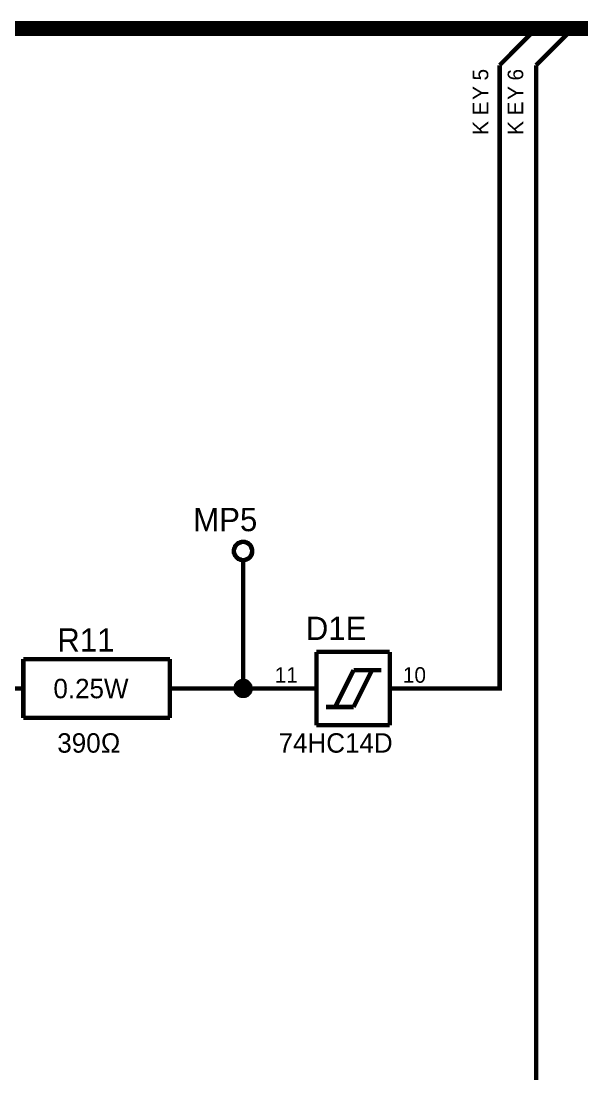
# Model space of a CAD drawing. Header units: millimetres. Extents: x 0 to 420, y 0 to 297.
# Drawn here: x 279.8 to 318.1, y 108.7 to 180.5 of the extents above; entities that cross this region are included whole.
import ezdxf

# ---------------------------------------------------------------- set-up
doc = ezdxf.new("R2010")
doc.units = ezdxf.units.MM
doc.layers.add('Sheet', color=255, linetype='Continuous')

msp = doc.modelspace()

# ---------------------------------------------------------------- linework, layer by layer
at = {"layer": 'Sheet'}
for points, const_width in [([(364.935, 117.485), (364.935, 179.995), (30.09, 179.995)], 1.016), ([(312.468, 177.495), (314.95, 179.995)], 0.3), ([(314.95, 177.495), (317.45, 179.995)], 0.3), ([(307.469, 134.988), (312.468, 134.988), (312.468, 177.495)], 0.3), ([(312.468, 77.496), (314.95, 77.496), (314.95, 177.495)], 0.3), ([(294.344, 144.36), (294.344, 144.393), (294.344, 144.427), (294.344, 144.46), (294.361, 144.493), (294.361, 144.526), (294.377, 144.542), (294.377, 144.576), (294.394, 144.609), (294.41, 144.625), (294.427, 144.658), (294.427, 144.691), (294.444, 144.708), (294.477, 144.741), (294.493, 144.758), (294.51, 144.791), (294.526, 144.807), (294.543, 144.824), (294.576, 144.84), (294.593, 144.857), (294.626, 144.89), (294.642, 144.907), (294.675, 144.907), (294.708, 144.923), (294.725, 144.94), (294.758, 144.956), (294.791, 144.956), (294.808, 144.973), (294.841, 144.973), (294.874, 144.99), (294.907, 144.99), (294.94, 144.99), (294.973, 144.99)], 0.3), ([(294.973, 144.99), (294.94, 144.99), (294.907, 144.99), (294.874, 144.99), (294.841, 144.973), (294.808, 144.973), (294.791, 144.956), (294.758, 144.956), (294.725, 144.94), (294.708, 144.923), (294.675, 144.907), (294.642, 144.907), (294.626, 144.89), (294.593, 144.857), (294.576, 144.84), (294.543, 144.824), (294.526, 144.807), (294.51, 144.791), (294.493, 144.758), (294.477, 144.741), (294.444, 144.708), (294.427, 144.691), (294.427, 144.658), (294.41, 144.625), (294.394, 144.609), (294.377, 144.576), (294.377, 144.542), (294.361, 144.526), (294.361, 144.493), (294.344, 144.46), (294.344, 144.427), (294.344, 144.393), (294.344, 144.36)], 0.3), ([(294.973, 144.99), (294.973, 144.99)], 0.3), ([(294.973, 144.99), (295.006, 144.99), (295.039, 144.99), (295.073, 144.99), (295.106, 144.973), (295.122, 144.973), (295.155, 144.956), (295.188, 144.956), (295.221, 144.94), (295.238, 144.923), (295.271, 144.907), (295.288, 144.907), (295.321, 144.89), (295.337, 144.857), (295.37, 144.84), (295.387, 144.824), (295.404, 144.807), (295.437, 144.791), (295.453, 144.758), (295.47, 144.741), (295.486, 144.708), (295.503, 144.691), (295.519, 144.658), (295.519, 144.625), (295.536, 144.609), (295.552, 144.576), (295.552, 144.542), (295.569, 144.526), (295.569, 144.493), (295.586, 144.46), (295.586, 144.427), (295.586, 144.393), (295.586, 144.36)], 0.3), ([(295.586, 144.36), (295.586, 144.393), (295.586, 144.427), (295.586, 144.46), (295.569, 144.493), (295.569, 144.526), (295.552, 144.542), (295.552, 144.576), (295.536, 144.609), (295.519, 144.625), (295.519, 144.658), (295.503, 144.691), (295.486, 144.708), (295.47, 144.741), (295.453, 144.758), (295.437, 144.791), (295.404, 144.807), (295.387, 144.824), (295.37, 144.84), (295.337, 144.857), (295.321, 144.89), (295.288, 144.907), (295.271, 144.907), (295.238, 144.923), (295.221, 144.94), (295.188, 144.956), (295.155, 144.956), (295.122, 144.973), (295.106, 144.973), (295.073, 144.99), (295.039, 144.99), (295.006, 144.99), (294.973, 144.99)], 0.3), ([(294.973, 143.748), (294.94, 143.748), (294.907, 143.748), (294.874, 143.748), (294.841, 143.764), (294.808, 143.764), (294.791, 143.781), (294.758, 143.781), (294.725, 143.797), (294.708, 143.814), (294.675, 143.83), (294.642, 143.83), (294.626, 143.847), (294.593, 143.864), (294.576, 143.897), (294.543, 143.913), (294.526, 143.93), (294.51, 143.946), (294.493, 143.979), (294.477, 143.996), (294.444, 144.029), (294.427, 144.046), (294.427, 144.079), (294.41, 144.095), (294.394, 144.128), (294.377, 144.145), (294.377, 144.178), (294.361, 144.211), (294.361, 144.244), (294.344, 144.261), (294.344, 144.294), (294.344, 144.327), (294.344, 144.36)], 0.3), ([(294.344, 144.36), (294.344, 144.36)], 0.3), ([(294.344, 144.36), (294.344, 144.327), (294.344, 144.294), (294.344, 144.261), (294.361, 144.244), (294.361, 144.211), (294.377, 144.178), (294.377, 144.145), (294.394, 144.128), (294.41, 144.095), (294.427, 144.079), (294.427, 144.046), (294.444, 144.029), (294.477, 143.996), (294.493, 143.979), (294.51, 143.946), (294.526, 143.93), (294.543, 143.913), (294.576, 143.897), (294.593, 143.864), (294.626, 143.847), (294.642, 143.83), (294.675, 143.83), (294.708, 143.814), (294.725, 143.797), (294.758, 143.781), (294.791, 143.781), (294.808, 143.764), (294.841, 143.764), (294.874, 143.748), (294.907, 143.748), (294.94, 143.748), (294.973, 143.748)], 0.3), ([(295.586, 144.36), (295.586, 144.327), (295.586, 144.294), (295.586, 144.261), (295.569, 144.244), (295.569, 144.211), (295.552, 144.178), (295.552, 144.145), (295.536, 144.128), (295.519, 144.095), (295.519, 144.079), (295.503, 144.046), (295.486, 144.029), (295.47, 143.996), (295.453, 143.979), (295.437, 143.946), (295.404, 143.93), (295.387, 143.913), (295.37, 143.897), (295.337, 143.864), (295.321, 143.847), (295.288, 143.83), (295.271, 143.83), (295.238, 143.814), (295.221, 143.797), (295.188, 143.781), (295.155, 143.781), (295.122, 143.764), (295.106, 143.764), (295.073, 143.748), (295.039, 143.748), (295.006, 143.748), (294.973, 143.748)], 0.3), ([(294.973, 143.748), (295.006, 143.748), (295.039, 143.748), (295.073, 143.748), (295.106, 143.764), (295.122, 143.764), (295.155, 143.781), (295.188, 143.781), (295.221, 143.797), (295.238, 143.814), (295.271, 143.83), (295.288, 143.83), (295.321, 143.847), (295.337, 143.864), (295.37, 143.897), (295.387, 143.913), (295.404, 143.93), (295.437, 143.946), (295.453, 143.979), (295.47, 143.996), (295.486, 144.029), (295.503, 144.046), (295.519, 144.079), (295.519, 144.095), (295.536, 144.128), (295.552, 144.145), (295.552, 144.178), (295.569, 144.211), (295.569, 144.244), (295.586, 144.261), (295.586, 144.294), (295.586, 144.327), (295.586, 144.36)], 0.3), ([(295.586, 144.36), (295.586, 144.36), (295.586, 144.36), (295.586, 144.36), (295.586, 144.36), (295.586, 144.36), (295.586, 144.36), (295.586, 144.36), (295.586, 144.36), (295.586, 144.36), (295.586, 144.36), (295.586, 144.36), (295.586, 144.36), (295.586, 144.36), (295.586, 144.36), (295.586, 144.36), (295.586, 144.36), (295.586, 144.36), (295.586, 144.36), (295.586, 144.36), (295.586, 144.36), (295.586, 144.36), (295.586, 144.36), (295.586, 144.36), (295.586, 144.36), (295.586, 144.36), (295.586, 144.36), (295.586, 144.36), (295.586, 144.36), (295.586, 144.36), (295.586, 144.36), (295.586, 144.36), (295.586, 144.36)], 0.3), ([(295.586, 144.36), (295.586, 144.36)], 0.3), ([(294.973, 143.748), (294.973, 142.489)], 0.3), ([(294.973, 143.748), (294.973, 143.748)], 0.3), ([(294.973, 142.489), (294.973, 134.988)], 0.3), ([(279.978, 136.992), (279.978, 132.984)], 0.3), ([(279.978, 136.992), (289.975, 136.992)], 0.3), ([(289.975, 136.992), (289.975, 132.984)], 0.3), ([(299.972, 137.488), (304.97, 137.488)], 0.3), ([(299.972, 132.488), (299.972, 137.488)], 0.3), ([(304.97, 137.488), (304.97, 132.488)], 0.3), ([(301.246, 133.729), (302.504, 136.246)], 0.3), ([(302.504, 136.246), (304.391, 136.246)], 0.3), ([(302.504, 133.729), (303.762, 136.246)], 0.3), ([(279.978, 134.988), (277.479, 134.988)], 0.3), ([(289.975, 134.988), (292.474, 134.988)], 0.3), ([(292.474, 134.988), (294.973, 134.988), (297.472, 134.988)], 0.3), ([(294.46, 134.988), (294.46, 135.021), (294.46, 135.038), (294.46, 135.071), (294.477, 135.087), (294.477, 135.12), (294.477, 135.137), (294.493, 135.17), (294.493, 135.187), (294.51, 135.203), (294.526, 135.236), (294.543, 135.253), (294.543, 135.269), (294.559, 135.286), (294.576, 135.319), (294.593, 135.336), (294.609, 135.352), (294.626, 135.369), (294.642, 135.385), (294.675, 135.402), (294.692, 135.418), (294.708, 135.418), (294.725, 135.435), (294.758, 135.452), (294.775, 135.468), (294.791, 135.468), (294.824, 135.485), (294.841, 135.485), (294.874, 135.485), (294.89, 135.501), (294.924, 135.501), (294.94, 135.501), (294.973, 135.501)], 0.3), ([(294.46, 134.988), (294.46, 135.021), (294.46, 135.038), (294.46, 135.071), (294.477, 135.087), (294.477, 135.12), (294.477, 135.137), (294.493, 135.17), (294.493, 135.187), (294.51, 135.203), (294.526, 135.236), (294.543, 135.253), (294.543, 135.269), (294.559, 135.286), (294.576, 135.319), (294.593, 135.336), (294.609, 135.352), (294.626, 135.369), (294.642, 135.385), (294.675, 135.402), (294.692, 135.418), (294.708, 135.418), (294.725, 135.435), (294.758, 135.452), (294.775, 135.468), (294.791, 135.468), (294.824, 135.485), (294.841, 135.485), (294.874, 135.485), (294.89, 135.501), (294.924, 135.501), (294.94, 135.501), (294.973, 135.501)], 0.3), ([(294.46, 134.988), (294.46, 135.021), (294.46, 135.038), (294.46, 135.071), (294.477, 135.087), (294.477, 135.12), (294.477, 135.137), (294.493, 135.17), (294.493, 135.187), (294.51, 135.203), (294.526, 135.236), (294.543, 135.253), (294.543, 135.269), (294.559, 135.286), (294.576, 135.319), (294.593, 135.336), (294.609, 135.352), (294.626, 135.369), (294.642, 135.385), (294.675, 135.402), (294.692, 135.418), (294.708, 135.418), (294.725, 135.435), (294.758, 135.452), (294.775, 135.468), (294.791, 135.468), (294.824, 135.485), (294.841, 135.485), (294.874, 135.485), (294.89, 135.501), (294.924, 135.501), (294.94, 135.501), (294.973, 135.501)], 0.3), ([(294.46, 134.988), (294.46, 135.021), (294.46, 135.038), (294.46, 135.071), (294.477, 135.087), (294.477, 135.12), (294.477, 135.137), (294.493, 135.17), (294.493, 135.187), (294.51, 135.203), (294.526, 135.236), (294.543, 135.253), (294.543, 135.269), (294.559, 135.286), (294.576, 135.319), (294.593, 135.336), (294.609, 135.352), (294.626, 135.369), (294.642, 135.385), (294.675, 135.402), (294.692, 135.418), (294.708, 135.418), (294.725, 135.435), (294.758, 135.452), (294.775, 135.468), (294.791, 135.468), (294.824, 135.485), (294.841, 135.485), (294.874, 135.485), (294.89, 135.501), (294.924, 135.501), (294.94, 135.501), (294.973, 135.501)], 0.3), ([(294.973, 134.491), (294.94, 134.491), (294.924, 134.491), (294.89, 134.491), (294.874, 134.508), (294.841, 134.508), (294.824, 134.508), (294.791, 134.524), (294.775, 134.524), (294.758, 134.541), (294.725, 134.557), (294.708, 134.557), (294.692, 134.574), (294.675, 134.591), (294.642, 134.607), (294.626, 134.624), (294.609, 134.64), (294.593, 134.657), (294.576, 134.673), (294.559, 134.69), (294.543, 134.706), (294.543, 134.723), (294.526, 134.756), (294.51, 134.773), (294.493, 134.789), (294.493, 134.822), (294.477, 134.839), (294.477, 134.855), (294.477, 134.889), (294.46, 134.905), (294.46, 134.938), (294.46, 134.955), (294.46, 134.988)], 0.3), ([(294.46, 134.988), (294.46, 134.988)], 0.3), ([(294.973, 134.491), (294.94, 134.491), (294.924, 134.491), (294.89, 134.491), (294.874, 134.508), (294.841, 134.508), (294.824, 134.508), (294.791, 134.524), (294.775, 134.524), (294.758, 134.541), (294.725, 134.557), (294.708, 134.557), (294.692, 134.574), (294.675, 134.591), (294.642, 134.607), (294.626, 134.624), (294.609, 134.64), (294.593, 134.657), (294.576, 134.673), (294.559, 134.69), (294.543, 134.706), (294.543, 134.723), (294.526, 134.756), (294.51, 134.773), (294.493, 134.789), (294.493, 134.822), (294.477, 134.839), (294.477, 134.855), (294.477, 134.889), (294.46, 134.905), (294.46, 134.938), (294.46, 134.955), (294.46, 134.988)], 0.3), ([(294.46, 134.988), (294.46, 134.988)], 0.3), ([(294.973, 134.491), (294.94, 134.491), (294.924, 134.491), (294.89, 134.491), (294.874, 134.508), (294.841, 134.508), (294.824, 134.508), (294.791, 134.524), (294.775, 134.524), (294.758, 134.541), (294.725, 134.557), (294.708, 134.557), (294.692, 134.574), (294.675, 134.591), (294.642, 134.607), (294.626, 134.624), (294.609, 134.64), (294.593, 134.657), (294.576, 134.673), (294.559, 134.69), (294.543, 134.706), (294.543, 134.723), (294.526, 134.756), (294.51, 134.773), (294.493, 134.789), (294.493, 134.822), (294.477, 134.839), (294.477, 134.855), (294.477, 134.889), (294.46, 134.905), (294.46, 134.938), (294.46, 134.955), (294.46, 134.988)], 0.3), ([(294.46, 134.988), (294.46, 134.988)], 0.3), ([(294.973, 134.491), (294.94, 134.491), (294.924, 134.491), (294.89, 134.491), (294.874, 134.508), (294.841, 134.508), (294.824, 134.508), (294.791, 134.524), (294.775, 134.524), (294.758, 134.541), (294.725, 134.557), (294.708, 134.557), (294.692, 134.574), (294.675, 134.591), (294.642, 134.607), (294.626, 134.624), (294.609, 134.64), (294.593, 134.657), (294.576, 134.673), (294.559, 134.69), (294.543, 134.706), (294.543, 134.723), (294.526, 134.756), (294.51, 134.773), (294.493, 134.789), (294.493, 134.822), (294.477, 134.839), (294.477, 134.855), (294.477, 134.889), (294.46, 134.905), (294.46, 134.938), (294.46, 134.955), (294.46, 134.988)], 0.3), ([(294.46, 134.988), (294.46, 134.988)], 0.3), ([(294.46, 134.988), (294.46, 135.021), (294.46, 135.038), (294.46, 135.071), (294.477, 135.087), (294.477, 135.12), (294.477, 135.137), (294.493, 135.17), (294.493, 135.187), (294.51, 135.203), (294.526, 135.236), (294.543, 135.253), (294.543, 135.269), (294.559, 135.286), (294.576, 135.319), (294.593, 135.336), (294.609, 135.352), (294.626, 135.369), (294.642, 135.385), (294.675, 135.402), (294.692, 135.418), (294.708, 135.418), (294.725, 135.435), (294.758, 135.452), (294.775, 135.468), (294.791, 135.468), (294.824, 135.485), (294.841, 135.485), (294.874, 135.485), (294.89, 135.501), (294.924, 135.501), (294.94, 135.501), (294.973, 135.501)], 0.0991), ([(294.46, 134.988), (294.46, 135.021), (294.46, 135.038), (294.46, 135.071), (294.477, 135.087), (294.477, 135.12), (294.477, 135.137), (294.493, 135.17), (294.493, 135.187), (294.51, 135.203), (294.526, 135.236), (294.543, 135.253), (294.543, 135.269), (294.559, 135.286), (294.576, 135.319), (294.593, 135.336), (294.609, 135.352), (294.626, 135.369), (294.642, 135.385), (294.675, 135.402), (294.692, 135.418), (294.708, 135.418), (294.725, 135.435), (294.758, 135.452), (294.775, 135.468), (294.791, 135.468), (294.824, 135.485), (294.841, 135.485), (294.874, 135.485), (294.89, 135.501), (294.924, 135.501), (294.94, 135.501), (294.973, 135.501)], 0.0991), ([(294.46, 134.988), (294.46, 135.021), (294.46, 135.038), (294.46, 135.071), (294.477, 135.087), (294.477, 135.12), (294.477, 135.137), (294.493, 135.17), (294.493, 135.187), (294.51, 135.203), (294.526, 135.236), (294.543, 135.253), (294.543, 135.269), (294.559, 135.286), (294.576, 135.319), (294.593, 135.336), (294.609, 135.352), (294.626, 135.369), (294.642, 135.385), (294.675, 135.402), (294.692, 135.418), (294.708, 135.418), (294.725, 135.435), (294.758, 135.452), (294.775, 135.468), (294.791, 135.468), (294.824, 135.485), (294.841, 135.485), (294.874, 135.485), (294.89, 135.501), (294.924, 135.501), (294.94, 135.501), (294.973, 135.501)], 0.0991), ([(294.46, 134.988), (294.46, 135.021), (294.46, 135.038), (294.46, 135.071), (294.477, 135.087), (294.477, 135.12), (294.477, 135.137), (294.493, 135.17), (294.493, 135.187), (294.51, 135.203), (294.526, 135.236), (294.543, 135.253), (294.543, 135.269), (294.559, 135.286), (294.576, 135.319), (294.593, 135.336), (294.609, 135.352), (294.626, 135.369), (294.642, 135.385), (294.675, 135.402), (294.692, 135.418), (294.708, 135.418), (294.725, 135.435), (294.758, 135.452), (294.775, 135.468), (294.791, 135.468), (294.824, 135.485), (294.841, 135.485), (294.874, 135.485), (294.89, 135.501), (294.924, 135.501), (294.94, 135.501), (294.973, 135.501)], 0.0991), ([(294.973, 134.491), (294.94, 134.491), (294.924, 134.491), (294.89, 134.491), (294.874, 134.508), (294.841, 134.508), (294.824, 134.508), (294.791, 134.524), (294.775, 134.524), (294.758, 134.541), (294.725, 134.557), (294.708, 134.557), (294.692, 134.574), (294.675, 134.591), (294.642, 134.607), (294.626, 134.624), (294.609, 134.64), (294.593, 134.657), (294.576, 134.673), (294.559, 134.69), (294.543, 134.706), (294.543, 134.723), (294.526, 134.756), (294.51, 134.773), (294.493, 134.789), (294.493, 134.822), (294.477, 134.839), (294.477, 134.855), (294.477, 134.889), (294.46, 134.905), (294.46, 134.938), (294.46, 134.955), (294.46, 134.988)], 0.0991), ([(294.46, 134.988), (294.46, 134.988)], 0.0991), ([(294.973, 134.491), (294.94, 134.491), (294.924, 134.491), (294.89, 134.491), (294.874, 134.508), (294.841, 134.508), (294.824, 134.508), (294.791, 134.524), (294.775, 134.524), (294.758, 134.541), (294.725, 134.557), (294.708, 134.557), (294.692, 134.574), (294.675, 134.591), (294.642, 134.607), (294.626, 134.624), (294.609, 134.64), (294.593, 134.657), (294.576, 134.673), (294.559, 134.69), (294.543, 134.706), (294.543, 134.723), (294.526, 134.756), (294.51, 134.773), (294.493, 134.789), (294.493, 134.822), (294.477, 134.839), (294.477, 134.855), (294.477, 134.889), (294.46, 134.905), (294.46, 134.938), (294.46, 134.955), (294.46, 134.988)], 0.0991), ([(294.46, 134.988), (294.46, 134.988)], 0.0991), ([(294.973, 134.491), (294.94, 134.491), (294.924, 134.491), (294.89, 134.491), (294.874, 134.508), (294.841, 134.508), (294.824, 134.508), (294.791, 134.524), (294.775, 134.524), (294.758, 134.541), (294.725, 134.557), (294.708, 134.557), (294.692, 134.574), (294.675, 134.591), (294.642, 134.607), (294.626, 134.624), (294.609, 134.64), (294.593, 134.657), (294.576, 134.673), (294.559, 134.69), (294.543, 134.706), (294.543, 134.723), (294.526, 134.756), (294.51, 134.773), (294.493, 134.789), (294.493, 134.822), (294.477, 134.839), (294.477, 134.855), (294.477, 134.889), (294.46, 134.905), (294.46, 134.938), (294.46, 134.955), (294.46, 134.988)], 0.0991), ([(294.46, 134.988), (294.46, 134.988)], 0.0991), ([(294.973, 134.491), (294.94, 134.491), (294.924, 134.491), (294.89, 134.491), (294.874, 134.508), (294.841, 134.508), (294.824, 134.508), (294.791, 134.524), (294.775, 134.524), (294.758, 134.541), (294.725, 134.557), (294.708, 134.557), (294.692, 134.574), (294.675, 134.591), (294.642, 134.607), (294.626, 134.624), (294.609, 134.64), (294.593, 134.657), (294.576, 134.673), (294.559, 134.69), (294.543, 134.706), (294.543, 134.723), (294.526, 134.756), (294.51, 134.773), (294.493, 134.789), (294.493, 134.822), (294.477, 134.839), (294.477, 134.855), (294.477, 134.889), (294.46, 134.905), (294.46, 134.938), (294.46, 134.955), (294.46, 134.988)], 0.0991), ([(294.46, 134.988), (294.46, 134.988)], 0.0991), ([(294.973, 135.501), (294.973, 135.501)], 0.3), ([(294.973, 135.501), (295.006, 135.501), (295.023, 135.501), (295.056, 135.501), (295.073, 135.485), (295.106, 135.485), (295.122, 135.485), (295.139, 135.468), (295.172, 135.468), (295.188, 135.452), (295.205, 135.435), (295.238, 135.418), (295.255, 135.418), (295.271, 135.402), (295.288, 135.385), (295.304, 135.369), (295.321, 135.352), (295.337, 135.336), (295.354, 135.319), (295.37, 135.286), (295.387, 135.269), (295.404, 135.253), (295.404, 135.236), (295.42, 135.203), (295.437, 135.187), (295.437, 135.17), (295.453, 135.137), (295.453, 135.12), (295.453, 135.087), (295.47, 135.071), (295.47, 135.038), (295.47, 135.021), (295.47, 134.988)], 0.3), ([(294.973, 135.501), (294.973, 135.501)], 0.3), ([(294.973, 135.501), (295.006, 135.501), (295.023, 135.501), (295.056, 135.501), (295.073, 135.485), (295.106, 135.485), (295.122, 135.485), (295.139, 135.468), (295.172, 135.468), (295.188, 135.452), (295.205, 135.435), (295.238, 135.418), (295.255, 135.418), (295.271, 135.402), (295.288, 135.385), (295.304, 135.369), (295.321, 135.352), (295.337, 135.336), (295.354, 135.319), (295.37, 135.286), (295.387, 135.269), (295.404, 135.253), (295.404, 135.236), (295.42, 135.203), (295.437, 135.187), (295.437, 135.17), (295.453, 135.137), (295.453, 135.12), (295.453, 135.087), (295.47, 135.071), (295.47, 135.038), (295.47, 135.021), (295.47, 134.988)], 0.3), ([(294.973, 135.501), (294.973, 135.501)], 0.3), ([(294.973, 135.501), (295.006, 135.501), (295.023, 135.501), (295.056, 135.501), (295.073, 135.485), (295.106, 135.485), (295.122, 135.485), (295.139, 135.468), (295.172, 135.468), (295.188, 135.452), (295.205, 135.435), (295.238, 135.418), (295.255, 135.418), (295.271, 135.402), (295.288, 135.385), (295.304, 135.369), (295.321, 135.352), (295.337, 135.336), (295.354, 135.319), (295.37, 135.286), (295.387, 135.269), (295.404, 135.253), (295.404, 135.236), (295.42, 135.203), (295.437, 135.187), (295.437, 135.17), (295.453, 135.137), (295.453, 135.12), (295.453, 135.087), (295.47, 135.071), (295.47, 135.038), (295.47, 135.021), (295.47, 134.988)], 0.3), ([(294.973, 135.501), (294.973, 135.501)], 0.3), ([(294.973, 135.501), (295.006, 135.501), (295.023, 135.501), (295.056, 135.501), (295.073, 135.485), (295.106, 135.485), (295.122, 135.485), (295.139, 135.468), (295.172, 135.468), (295.188, 135.452), (295.205, 135.435), (295.238, 135.418), (295.255, 135.418), (295.271, 135.402), (295.288, 135.385), (295.304, 135.369), (295.321, 135.352), (295.337, 135.336), (295.354, 135.319), (295.37, 135.286), (295.387, 135.269), (295.404, 135.253), (295.404, 135.236), (295.42, 135.203), (295.437, 135.187), (295.437, 135.17), (295.453, 135.137), (295.453, 135.12), (295.453, 135.087), (295.47, 135.071), (295.47, 135.038), (295.47, 135.021), (295.47, 134.988)], 0.3), ([(295.47, 134.988), (295.47, 134.955), (295.47, 134.938), (295.47, 134.905), (295.453, 134.889), (295.453, 134.855), (295.453, 134.839), (295.437, 134.822), (295.437, 134.789), (295.42, 134.773), (295.404, 134.756), (295.404, 134.723), (295.387, 134.706), (295.37, 134.69), (295.354, 134.673), (295.337, 134.657), (295.321, 134.64), (295.304, 134.624), (295.288, 134.607), (295.271, 134.591), (295.255, 134.574), (295.238, 134.557), (295.205, 134.557), (295.188, 134.541), (295.172, 134.524), (295.139, 134.524), (295.122, 134.508), (295.106, 134.508), (295.073, 134.508), (295.056, 134.491), (295.023, 134.491), (295.006, 134.491), (294.973, 134.491)], 0.3), ([(295.47, 134.988), (295.47, 134.955), (295.47, 134.938), (295.47, 134.905), (295.453, 134.889), (295.453, 134.855), (295.453, 134.839), (295.437, 134.822), (295.437, 134.789), (295.42, 134.773), (295.404, 134.756), (295.404, 134.723), (295.387, 134.706), (295.37, 134.69), (295.354, 134.673), (295.337, 134.657), (295.321, 134.64), (295.304, 134.624), (295.288, 134.607), (295.271, 134.591), (295.255, 134.574), (295.238, 134.557), (295.205, 134.557), (295.188, 134.541), (295.172, 134.524), (295.139, 134.524), (295.122, 134.508), (295.106, 134.508), (295.073, 134.508), (295.056, 134.491), (295.023, 134.491), (295.006, 134.491), (294.973, 134.491)], 0.3), ([(295.47, 134.988), (295.47, 134.955), (295.47, 134.938), (295.47, 134.905), (295.453, 134.889), (295.453, 134.855), (295.453, 134.839), (295.437, 134.822), (295.437, 134.789), (295.42, 134.773), (295.404, 134.756), (295.404, 134.723), (295.387, 134.706), (295.37, 134.69), (295.354, 134.673), (295.337, 134.657), (295.321, 134.64), (295.304, 134.624), (295.288, 134.607), (295.271, 134.591), (295.255, 134.574), (295.238, 134.557), (295.205, 134.557), (295.188, 134.541), (295.172, 134.524), (295.139, 134.524), (295.122, 134.508), (295.106, 134.508), (295.073, 134.508), (295.056, 134.491), (295.023, 134.491), (295.006, 134.491), (294.973, 134.491)], 0.3), ([(295.47, 134.988), (295.47, 134.955), (295.47, 134.938), (295.47, 134.905), (295.453, 134.889), (295.453, 134.855), (295.453, 134.839), (295.437, 134.822), (295.437, 134.789), (295.42, 134.773), (295.404, 134.756), (295.404, 134.723), (295.387, 134.706), (295.37, 134.69), (295.354, 134.673), (295.337, 134.657), (295.321, 134.64), (295.304, 134.624), (295.288, 134.607), (295.271, 134.591), (295.255, 134.574), (295.238, 134.557), (295.205, 134.557), (295.188, 134.541), (295.172, 134.524), (295.139, 134.524), (295.122, 134.508), (295.106, 134.508), (295.073, 134.508), (295.056, 134.491), (295.023, 134.491), (295.006, 134.491), (294.973, 134.491)], 0.3), ([(294.973, 135.501), (294.973, 135.501)], 0.0991), ([(294.973, 135.501), (295.006, 135.501), (295.023, 135.501), (295.056, 135.501), (295.073, 135.485), (295.106, 135.485), (295.122, 135.485), (295.139, 135.468), (295.172, 135.468), (295.188, 135.452), (295.205, 135.435), (295.238, 135.418), (295.255, 135.418), (295.271, 135.402), (295.288, 135.385), (295.304, 135.369), (295.321, 135.352), (295.337, 135.336), (295.354, 135.319), (295.37, 135.286), (295.387, 135.269), (295.404, 135.253), (295.404, 135.236), (295.42, 135.203), (295.437, 135.187), (295.437, 135.17), (295.453, 135.137), (295.453, 135.12), (295.453, 135.087), (295.47, 135.071), (295.47, 135.038), (295.47, 135.021), (295.47, 134.988)], 0.0991), ([(294.973, 135.501), (294.973, 135.501)], 0.0991), ([(294.973, 135.501), (295.006, 135.501), (295.023, 135.501), (295.056, 135.501), (295.073, 135.485), (295.106, 135.485), (295.122, 135.485), (295.139, 135.468), (295.172, 135.468), (295.188, 135.452), (295.205, 135.435), (295.238, 135.418), (295.255, 135.418), (295.271, 135.402), (295.288, 135.385), (295.304, 135.369), (295.321, 135.352), (295.337, 135.336), (295.354, 135.319), (295.37, 135.286), (295.387, 135.269), (295.404, 135.253), (295.404, 135.236), (295.42, 135.203), (295.437, 135.187), (295.437, 135.17), (295.453, 135.137), (295.453, 135.12), (295.453, 135.087), (295.47, 135.071), (295.47, 135.038), (295.47, 135.021), (295.47, 134.988)], 0.0991), ([(294.973, 135.501), (294.973, 135.501)], 0.0991), ([(294.973, 135.501), (295.006, 135.501), (295.023, 135.501), (295.056, 135.501), (295.073, 135.485), (295.106, 135.485), (295.122, 135.485), (295.139, 135.468), (295.172, 135.468), (295.188, 135.452), (295.205, 135.435), (295.238, 135.418), (295.255, 135.418), (295.271, 135.402), (295.288, 135.385), (295.304, 135.369), (295.321, 135.352), (295.337, 135.336), (295.354, 135.319), (295.37, 135.286), (295.387, 135.269), (295.404, 135.253), (295.404, 135.236), (295.42, 135.203), (295.437, 135.187), (295.437, 135.17), (295.453, 135.137), (295.453, 135.12), (295.453, 135.087), (295.47, 135.071), (295.47, 135.038), (295.47, 135.021), (295.47, 134.988)], 0.0991), ([(294.973, 135.501), (294.973, 135.501)], 0.0991), ([(294.973, 135.501), (295.006, 135.501), (295.023, 135.501), (295.056, 135.501), (295.073, 135.485), (295.106, 135.485), (295.122, 135.485), (295.139, 135.468), (295.172, 135.468), (295.188, 135.452), (295.205, 135.435), (295.238, 135.418), (295.255, 135.418), (295.271, 135.402), (295.288, 135.385), (295.304, 135.369), (295.321, 135.352), (295.337, 135.336), (295.354, 135.319), (295.37, 135.286), (295.387, 135.269), (295.404, 135.253), (295.404, 135.236), (295.42, 135.203), (295.437, 135.187), (295.437, 135.17), (295.453, 135.137), (295.453, 135.12), (295.453, 135.087), (295.47, 135.071), (295.47, 135.038), (295.47, 135.021), (295.47, 134.988)], 0.0991), ([(295.47, 134.988), (295.47, 134.955), (295.47, 134.938), (295.47, 134.905), (295.453, 134.889), (295.453, 134.855), (295.453, 134.839), (295.437, 134.822), (295.437, 134.789), (295.42, 134.773), (295.404, 134.756), (295.404, 134.723), (295.387, 134.706), (295.37, 134.69), (295.354, 134.673), (295.337, 134.657), (295.321, 134.64), (295.304, 134.624), (295.288, 134.607), (295.271, 134.591), (295.255, 134.574), (295.238, 134.557), (295.205, 134.557), (295.188, 134.541), (295.172, 134.524), (295.139, 134.524), (295.122, 134.508), (295.106, 134.508), (295.073, 134.508), (295.056, 134.491), (295.023, 134.491), (295.006, 134.491), (294.973, 134.491)], 0.0991), ([(295.47, 134.988), (295.47, 134.955), (295.47, 134.938), (295.47, 134.905), (295.453, 134.889), (295.453, 134.855), (295.453, 134.839), (295.437, 134.822), (295.437, 134.789), (295.42, 134.773), (295.404, 134.756), (295.404, 134.723), (295.387, 134.706), (295.37, 134.69), (295.354, 134.673), (295.337, 134.657), (295.321, 134.64), (295.304, 134.624), (295.288, 134.607), (295.271, 134.591), (295.255, 134.574), (295.238, 134.557), (295.205, 134.557), (295.188, 134.541), (295.172, 134.524), (295.139, 134.524), (295.122, 134.508), (295.106, 134.508), (295.073, 134.508), (295.056, 134.491), (295.023, 134.491), (295.006, 134.491), (294.973, 134.491)], 0.0991), ([(295.47, 134.988), (295.47, 134.955), (295.47, 134.938), (295.47, 134.905), (295.453, 134.889), (295.453, 134.855), (295.453, 134.839), (295.437, 134.822), (295.437, 134.789), (295.42, 134.773), (295.404, 134.756), (295.404, 134.723), (295.387, 134.706), (295.37, 134.69), (295.354, 134.673), (295.337, 134.657), (295.321, 134.64), (295.304, 134.624), (295.288, 134.607), (295.271, 134.591), (295.255, 134.574), (295.238, 134.557), (295.205, 134.557), (295.188, 134.541), (295.172, 134.524), (295.139, 134.524), (295.122, 134.508), (295.106, 134.508), (295.073, 134.508), (295.056, 134.491), (295.023, 134.491), (295.006, 134.491), (294.973, 134.491)], 0.0991), ([(295.47, 134.988), (295.47, 134.955), (295.47, 134.938), (295.47, 134.905), (295.453, 134.889), (295.453, 134.855), (295.453, 134.839), (295.437, 134.822), (295.437, 134.789), (295.42, 134.773), (295.404, 134.756), (295.404, 134.723), (295.387, 134.706), (295.37, 134.69), (295.354, 134.673), (295.337, 134.657), (295.321, 134.64), (295.304, 134.624), (295.288, 134.607), (295.271, 134.591), (295.255, 134.574), (295.238, 134.557), (295.205, 134.557), (295.188, 134.541), (295.172, 134.524), (295.139, 134.524), (295.122, 134.508), (295.106, 134.508), (295.073, 134.508), (295.056, 134.491), (295.023, 134.491), (295.006, 134.491), (294.973, 134.491)], 0.0991), ([(295.47, 134.988), (295.47, 134.988), (295.47, 134.988), (295.47, 134.988), (295.47, 134.988), (295.47, 134.988), (295.47, 134.988), (295.47, 134.988), (295.47, 134.988), (295.47, 134.988), (295.47, 134.988), (295.47, 134.988), (295.47, 134.988), (295.47, 134.988), (295.47, 134.988), (295.47, 134.988), (295.47, 134.988), (295.47, 134.988), (295.47, 134.988), (295.47, 134.988), (295.47, 134.988), (295.47, 134.988), (295.47, 134.988), (295.47, 134.988), (295.47, 134.988), (295.47, 134.988), (295.47, 134.988), (295.47, 134.988), (295.47, 134.988), (295.47, 134.988), (295.47, 134.988), (295.47, 134.988), (295.47, 134.988)], 0.3), ([(295.47, 134.988), (295.47, 134.988)], 0.3), ([(295.47, 134.988), (295.47, 134.988), (295.47, 134.988), (295.47, 134.988), (295.47, 134.988), (295.47, 134.988), (295.47, 134.988), (295.47, 134.988), (295.47, 134.988), (295.47, 134.988), (295.47, 134.988), (295.47, 134.988), (295.47, 134.988), (295.47, 134.988), (295.47, 134.988), (295.47, 134.988), (295.47, 134.988), (295.47, 134.988), (295.47, 134.988), (295.47, 134.988), (295.47, 134.988), (295.47, 134.988), (295.47, 134.988), (295.47, 134.988), (295.47, 134.988), (295.47, 134.988), (295.47, 134.988), (295.47, 134.988), (295.47, 134.988), (295.47, 134.988), (295.47, 134.988), (295.47, 134.988), (295.47, 134.988)], 0.3), ([(295.47, 134.988), (295.47, 134.988)], 0.3), ([(295.47, 134.988), (295.47, 134.988), (295.47, 134.988), (295.47, 134.988), (295.47, 134.988), (295.47, 134.988), (295.47, 134.988), (295.47, 134.988), (295.47, 134.988), (295.47, 134.988), (295.47, 134.988), (295.47, 134.988), (295.47, 134.988), (295.47, 134.988), (295.47, 134.988), (295.47, 134.988), (295.47, 134.988), (295.47, 134.988), (295.47, 134.988), (295.47, 134.988), (295.47, 134.988), (295.47, 134.988), (295.47, 134.988), (295.47, 134.988), (295.47, 134.988), (295.47, 134.988), (295.47, 134.988), (295.47, 134.988), (295.47, 134.988), (295.47, 134.988), (295.47, 134.988), (295.47, 134.988), (295.47, 134.988)], 0.3), ([(295.47, 134.988), (295.47, 134.988)], 0.3), ([(295.47, 134.988), (295.47, 134.988), (295.47, 134.988), (295.47, 134.988), (295.47, 134.988), (295.47, 134.988), (295.47, 134.988), (295.47, 134.988), (295.47, 134.988), (295.47, 134.988), (295.47, 134.988), (295.47, 134.988), (295.47, 134.988), (295.47, 134.988), (295.47, 134.988), (295.47, 134.988), (295.47, 134.988), (295.47, 134.988), (295.47, 134.988), (295.47, 134.988), (295.47, 134.988), (295.47, 134.988), (295.47, 134.988), (295.47, 134.988), (295.47, 134.988), (295.47, 134.988), (295.47, 134.988), (295.47, 134.988), (295.47, 134.988), (295.47, 134.988), (295.47, 134.988), (295.47, 134.988), (295.47, 134.988)], 0.3), ([(295.47, 134.988), (295.47, 134.988)], 0.3), ([(295.47, 134.988), (295.47, 134.988), (295.47, 134.988), (295.47, 134.988), (295.47, 134.988), (295.47, 134.988), (295.47, 134.988), (295.47, 134.988), (295.47, 134.988), (295.47, 134.988), (295.47, 134.988), (295.47, 134.988), (295.47, 134.988), (295.47, 134.988), (295.47, 134.988), (295.47, 134.988), (295.47, 134.988), (295.47, 134.988), (295.47, 134.988), (295.47, 134.988), (295.47, 134.988), (295.47, 134.988), (295.47, 134.988), (295.47, 134.988), (295.47, 134.988), (295.47, 134.988), (295.47, 134.988), (295.47, 134.988), (295.47, 134.988), (295.47, 134.988), (295.47, 134.988), (295.47, 134.988), (295.47, 134.988)], 0.0991), ([(295.47, 134.988), (295.47, 134.988)], 0.0991), ([(295.47, 134.988), (295.47, 134.988), (295.47, 134.988), (295.47, 134.988), (295.47, 134.988), (295.47, 134.988), (295.47, 134.988), (295.47, 134.988), (295.47, 134.988), (295.47, 134.988), (295.47, 134.988), (295.47, 134.988), (295.47, 134.988), (295.47, 134.988), (295.47, 134.988), (295.47, 134.988), (295.47, 134.988), (295.47, 134.988), (295.47, 134.988), (295.47, 134.988), (295.47, 134.988), (295.47, 134.988), (295.47, 134.988), (295.47, 134.988), (295.47, 134.988), (295.47, 134.988), (295.47, 134.988), (295.47, 134.988), (295.47, 134.988), (295.47, 134.988), (295.47, 134.988), (295.47, 134.988), (295.47, 134.988)], 0.0991), ([(295.47, 134.988), (295.47, 134.988)], 0.0991), ([(295.47, 134.988), (295.47, 134.988), (295.47, 134.988), (295.47, 134.988), (295.47, 134.988), (295.47, 134.988), (295.47, 134.988), (295.47, 134.988), (295.47, 134.988), (295.47, 134.988), (295.47, 134.988), (295.47, 134.988), (295.47, 134.988), (295.47, 134.988), (295.47, 134.988), (295.47, 134.988), (295.47, 134.988), (295.47, 134.988), (295.47, 134.988), (295.47, 134.988), (295.47, 134.988), (295.47, 134.988), (295.47, 134.988), (295.47, 134.988), (295.47, 134.988), (295.47, 134.988), (295.47, 134.988), (295.47, 134.988), (295.47, 134.988), (295.47, 134.988), (295.47, 134.988), (295.47, 134.988), (295.47, 134.988)], 0.0991), ([(295.47, 134.988), (295.47, 134.988)], 0.0991), ([(295.47, 134.988), (295.47, 134.988), (295.47, 134.988), (295.47, 134.988), (295.47, 134.988), (295.47, 134.988), (295.47, 134.988), (295.47, 134.988), (295.47, 134.988), (295.47, 134.988), (295.47, 134.988), (295.47, 134.988), (295.47, 134.988), (295.47, 134.988), (295.47, 134.988), (295.47, 134.988), (295.47, 134.988), (295.47, 134.988), (295.47, 134.988), (295.47, 134.988), (295.47, 134.988), (295.47, 134.988), (295.47, 134.988), (295.47, 134.988), (295.47, 134.988), (295.47, 134.988), (295.47, 134.988), (295.47, 134.988), (295.47, 134.988), (295.47, 134.988), (295.47, 134.988), (295.47, 134.988), (295.47, 134.988)], 0.0991), ([(295.47, 134.988), (295.47, 134.988)], 0.0991), ([(299.972, 134.988), (297.472, 134.988)], 0.3), ([(304.97, 134.988), (307.469, 134.988)], 0.3), ([(300.617, 133.729), (302.504, 133.729)], 0.3), ([(279.978, 132.984), (289.975, 132.984)], 0.3), ([(304.97, 132.488), (299.972, 132.488)], 0.3)]:
    msp.add_lwpolyline(points, dxfattribs=dict(at, const_width=const_width))
at = {"layer": 'Sheet', "const_width": 0.508}
msp.add_lwpolyline([(294.746, 135, 1), (295.254, 135, 1)], format="xyb", close=True, dxfattribs=at)

# ---------------------------------------------------------------- texts
at = {"layer": 'Sheet'}
for s, p in [('5', (311.69, 176.451)), ('6', (314.073, 176.451)), ('Y', (311.69, 175.127)), ('Y', (314.073, 175.127)), ('E', (311.69, 174.067)), ('E', (314.073, 174.067)), ('K', (311.69, 172.742)), ('K', (314.073, 172.742))]:
    msp.add_text(s, height=1.06, rotation=90, dxfattribs=at).set_placement(p)
for s, height, p in [('MP5', 1.5897, (291.564, 145.718)), ('D1E', 1.5897, (299.243, 138.3)), ('R11', 1.5897, (282.295, 137.505)), ('11', 1.0598, (297.125, 135.385)), ('10', 1.0598, (305.864, 135.385)), ('0.25W', 1.3247, (282.03, 134.326)), ('390Ω', 1.3247, (282.295, 130.616)), ('74HC14D', 1.3247, (297.39, 130.616))]:
    msp.add_text(s, height=height, dxfattribs=at).set_placement(p)

doc.saveas('drawing.dxf')
